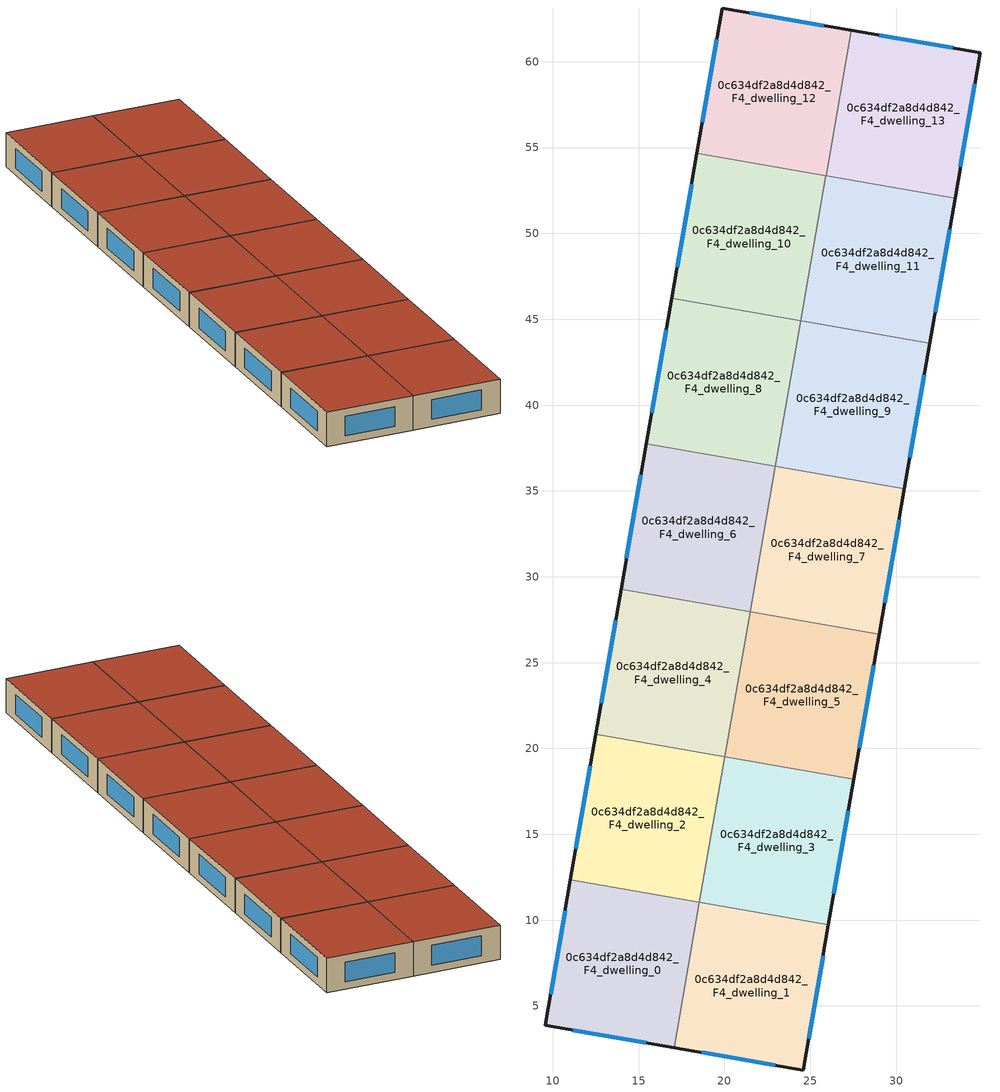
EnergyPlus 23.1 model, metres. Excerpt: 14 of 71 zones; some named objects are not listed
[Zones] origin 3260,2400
0c634df2a8d4d842_F4_dwelling_0
 floor to 0c634df2a8d4d842_F3_dwelling_0 (EU_floor_Construction): 18.54,11.04 17.06,2.57 9.55,3.88 11.03,12.35 z12
 wall outside (EU_wall_Construction): 11.03,12.35 9.55,3.88 17.06,2.57 z12:15
 wall to 0c634df2a8d4d842_F4_dwelling_1 (EU_wall_Construction): 17.06,2.57 18.54,11.04 z12:15
 wall to 0c634df2a8d4d842_F4_dwelling_2 (EU_wall_Construction): 18.54,11.04 11.03,12.35 z12:15
 window (EU_Window_Construction): 11.16,3.6 15.45,2.85 / 10.71,10.53 9.87,5.69 z12.64:14.36
 roof outside (EU_roof_Construction): 17.06,2.57 18.54,11.04 11.03,12.35 9.55,3.88 z15
0c634df2a8d4d842_F4_dwelling_1
 floor to 0c634df2a8d4d842_F3_dwelling_1 (EU_floor_Construction): 26.06,9.73 24.58,1.27 17.06,2.57 18.54,11.04 z12
 wall outside (EU_wall_Construction): 17.06,2.57 24.58,1.27 26.06,9.73 z12:15
 wall to 0c634df2a8d4d842_F4_dwelling_3 (EU_wall_Construction): 26.06,9.73 18.54,11.04 z12:15
 window (EU_Window_Construction): 18.67,2.3 22.97,1.55 / 24.9,3.08 25.74,7.92 z12.64:14.36
 roof outside (EU_roof_Construction): 24.58,1.27 26.06,9.73 18.54,11.04 17.06,2.57 z15
0c634df2a8d4d842_F4_dwelling_10
 floor to 0c634df2a8d4d842_F3_dwelling_10 (EU_floor_Construction): 25.91,53.37 24.44,44.9 16.92,46.21 18.4,54.67 z12
 wall outside (EU_wall_Construction): 18.4,54.67 16.92,46.21 z12:15
 wall to 0c634df2a8d4d842_F4_dwelling_11 (EU_wall_Construction): 24.44,44.9 25.91,53.37 z12:15
 wall to 0c634df2a8d4d842_F4_dwelling_8 (EU_wall_Construction): 16.92,46.21 24.44,44.9 z12:15
 wall to 0c634df2a8d4d842_F4_dwelling_12 (EU_wall_Construction): 25.91,53.37 18.4,54.67 z12:15
 window (EU_Window_Construction): 18.08,52.86 17.24,48.02 z12.64:14.36
 roof outside (EU_roof_Construction): 24.44,44.9 25.91,53.37 18.4,54.67 16.92,46.21 z15
0c634df2a8d4d842_F4_dwelling_11
 floor to 0c634df2a8d4d842_F3_dwelling_11 (EU_floor_Construction): 33.43,52.06 31.96,43.59 24.44,44.9 25.91,53.37 z12
 wall outside (EU_wall_Construction): 31.96,43.59 33.43,52.06 z12:15
 wall to 0c634df2a8d4d842_F4_dwelling_9 (EU_wall_Construction): 24.44,44.9 31.96,43.59 z12:15
 wall to 0c634df2a8d4d842_F4_dwelling_13 (EU_wall_Construction): 33.43,52.06 25.92,53.37 z12:15
 window (EU_Window_Construction): 32.27,45.41 33.12,50.24 z12.64:14.36
 roof outside (EU_roof_Construction): 31.96,43.59 33.43,52.06 25.91,53.37 24.44,44.9 z15
0c634df2a8d4d842_F4_dwelling_12
 floor to 0c634df2a8d4d842_F3_dwelling_12 (EU_floor_Construction): 27.39,61.83 25.92,53.37 18.4,54.67 19.87,63.13 z12
 wall outside (EU_wall_Construction): 27.39,61.83 19.87,63.13 18.4,54.67 z12:15
 wall to 0c634df2a8d4d842_F4_dwelling_13 (EU_wall_Construction): 25.92,53.37 27.39,61.83 z12:15
 window (EU_Window_Construction): 25.78,62.11 21.48,62.85 / 19.55,61.32 18.71,56.49 z12.64:14.36
 roof outside (EU_roof_Construction): 25.92,53.37 27.39,61.83 19.87,63.13 18.4,54.67 z15
0c634df2a8d4d842_F4_dwelling_13
 floor to 0c634df2a8d4d842_F3_dwelling_13 (EU_floor_Construction): 34.91,60.53 33.43,52.06 25.92,53.37 27.39,61.83 z12
 wall outside (EU_wall_Construction): 33.43,52.06 34.91,60.53 27.39,61.83 z12:15
 window (EU_Window_Construction): 33.3,60.81 29,61.55 / 33.75,53.87 34.59,58.71 z12.64:14.36
 roof outside (EU_roof_Construction): 33.43,52.06 34.91,60.53 27.39,61.83 25.92,53.37 z15
0c634df2a8d4d842_F4_dwelling_2
 floor to 0c634df2a8d4d842_F3_dwelling_2 (EU_floor_Construction): 20.02,19.51 18.54,11.04 11.03,12.35 12.5,20.82 z12
 wall outside (EU_wall_Construction): 12.5,20.82 11.03,12.35 z12:15
 wall to 0c634df2a8d4d842_F4_dwelling_4 (EU_wall_Construction): 20.02,19.51 12.5,20.82 z12:15
 wall to 0c634df2a8d4d842_F4_dwelling_3 (EU_wall_Construction): 18.54,11.04 20.02,19.51 z12:15
 window (EU_Window_Construction): 12.19,19 11.34,14.16 z12.64:14.36
 roof outside (EU_roof_Construction): 18.54,11.04 20.02,19.51 12.5,20.82 11.03,12.35 z15
0c634df2a8d4d842_F4_dwelling_3
 floor to 0c634df2a8d4d842_F3_dwelling_3 (EU_floor_Construction): 27.53,18.2 26.06,9.73 18.54,11.04 20.02,19.51 z12
 wall outside (EU_wall_Construction): 26.06,9.73 27.53,18.2 z12:15
 wall to 0c634df2a8d4d842_F4_dwelling_5 (EU_wall_Construction): 27.53,18.2 20.02,19.51 z12:15
 window (EU_Window_Construction): 26.37,11.55 27.22,16.39 z12.64:14.36
 roof outside (EU_roof_Construction): 26.06,9.73 27.53,18.2 20.02,19.51 18.54,11.04 z15
0c634df2a8d4d842_F4_dwelling_4
 floor to 0c634df2a8d4d842_F3_dwelling_4 (EU_floor_Construction): 21.49,27.97 20.02,19.51 12.5,20.82 13.97,29.28 z12
 wall outside (EU_wall_Construction): 13.97,29.28 12.5,20.82 z12:15
 wall to 0c634df2a8d4d842_F4_dwelling_6 (EU_wall_Construction): 21.49,27.97 13.97,29.28 z12:15
 wall to 0c634df2a8d4d842_F4_dwelling_5 (EU_wall_Construction): 20.02,19.51 21.49,27.97 z12:15
 window (EU_Window_Construction): 13.66,27.47 12.82,22.63 z12.64:14.36
 roof outside (EU_roof_Construction): 20.02,19.51 21.49,27.97 13.97,29.28 12.5,20.82 z15
0c634df2a8d4d842_F4_dwelling_5
 floor to 0c634df2a8d4d842_F3_dwelling_5 (EU_floor_Construction): 29.01,26.66 27.53,18.2 20.02,19.51 21.49,27.97 z12
 wall outside (EU_wall_Construction): 27.53,18.2 29.01,26.66 z12:15
 wall to 0c634df2a8d4d842_F4_dwelling_7 (EU_wall_Construction): 29.01,26.66 21.49,27.97 z12:15
 window (EU_Window_Construction): 27.85,20.01 28.69,24.85 z12.64:14.36
 roof outside (EU_roof_Construction): 27.53,18.2 29.01,26.66 21.49,27.97 20.02,19.51 z15
0c634df2a8d4d842_F4_dwelling_6
 floor to 0c634df2a8d4d842_F3_dwelling_6 (EU_floor_Construction): 22.97,36.44 21.49,27.97 13.97,29.28 15.45,37.75 z12
 wall outside (EU_wall_Construction): 15.45,37.75 13.97,29.28 z12:15
 wall to 0c634df2a8d4d842_F4_dwelling_7 (EU_wall_Construction): 21.49,27.97 22.97,36.44 z12:15
 wall to 0c634df2a8d4d842_F4_dwelling_8 (EU_wall_Construction): 22.97,36.44 15.45,37.75 z12:15
 window (EU_Window_Construction): 15.13,35.93 14.29,31.09 z12.64:14.36
 roof outside (EU_roof_Construction): 21.49,27.97 22.97,36.44 15.45,37.75 13.97,29.28 z15
0c634df2a8d4d842_F4_dwelling_7
 floor to 0c634df2a8d4d842_F3_dwelling_7 (EU_floor_Construction): 30.48,35.13 29.01,26.66 21.49,27.97 22.97,36.44 z12
 wall outside (EU_wall_Construction): 29.01,26.66 30.48,35.13 z12:15
 wall to 0c634df2a8d4d842_F4_dwelling_9 (EU_wall_Construction): 30.48,35.13 22.97,36.44 z12:15
 window (EU_Window_Construction): 29.32,28.48 30.17,33.32 z12.64:14.36
 roof outside (EU_roof_Construction): 29.01,26.66 30.48,35.13 22.97,36.44 21.49,27.97 z15
0c634df2a8d4d842_F4_dwelling_8
 floor to 0c634df2a8d4d842_F3_dwelling_8 (EU_floor_Construction): 24.44,44.9 22.97,36.44 15.45,37.75 16.92,46.21 z12
 wall outside (EU_wall_Construction): 16.92,46.21 15.45,37.75 z12:15
 wall to 0c634df2a8d4d842_F4_dwelling_9 (EU_wall_Construction): 22.97,36.44 24.44,44.9 z12:15
 window (EU_Window_Construction): 16.61,44.4 15.76,39.56 z12.64:14.36
 roof outside (EU_roof_Construction): 22.97,36.44 24.44,44.9 16.92,46.21 15.45,37.75 z15
0c634df2a8d4d842_F4_dwelling_9
 floor to 0c634df2a8d4d842_F3_dwelling_9 (EU_floor_Construction): 31.96,43.59 30.48,35.13 22.97,36.44 24.44,44.9 z12
 wall outside (EU_wall_Construction): 30.48,35.13 31.96,43.59 z12:15
 window (EU_Window_Construction): 30.8,36.94 31.64,41.78 z12.64:14.36
 roof outside (EU_roof_Construction): 30.48,35.13 31.96,43.59 24.44,44.9 22.97,36.44 z15
[Building]
EU S2 Campaign: North Axis=0; Terrain=City; Solar Distribution=FullExterior
[Site:Location]
Yerevan-Zvartnots.Intl.AP: Latitude=40.15; Longitude=44.383; Time Zone=4; Elevation=854
[SizingPeriod:WeatherFileDays]
AnnualSizingPeriod: Begin Month=1; Begin Day of Month=1; End Month=12; End Day of Month=31; Day of Week for Start Day=Monday; Use Weather File Daylight Saving Period=No; Use Weather File Rain and Snow Indicators=No
[MATERIAL]
EU_InternalMass_Material: Roughness=MediumRough; Thickness=0.1; Conductivity=1; Density=1800; Specific Heat=900; Thermal Absorptance=0.9; Solar Absorptance=0.7; Visible Absorptance=0.7
[MATERIAL:NOMASS] Roughness=MediumRough; Thermal Absorptance=0.9; Solar Absorptance=0.7; Visible Absorptance=0.7
Name | Thermal Resistance
EU_wall_NoMass | 1.05043
EU_roof_NoMass | 1.45357
EU_floor_NoMass | 0.478065
[WINDOWMATERIAL:SIMPLEGLAZINGSYSTEM]
EU_Window_SimpleGlazing: UFactor=2.5566; Solar Heat Gain Coefficient=0.75; Visible Transmittance=0.75
[CONSTRUCTION]
EU_wall_Construction: EU_wall_NoMass
EU_roof_Construction: EU_roof_NoMass
EU_floor_Construction: EU_floor_NoMass
EU_Window_Construction: EU_Window_SimpleGlazing
EU_InternalMass_Construction: EU_InternalMass_Material
[ZONE] Type=1; Multiplier=1; Ceiling Height=autocalculate; Floor Area=autocalculate; Part of Total Floor Area=Yes
Name | Volume
0c634df2a8d4d842_F4_dwelling_0 | 196.663
0c634df2a8d4d842_F4_dwelling_1 | 196.648
0c634df2a8d4d842_F4_dwelling_10 | 196.634
0c634df2a8d4d842_F4_dwelling_11 | 196.674
0c634df2a8d4d842_F4_dwelling_12 | 196.656
0c634df2a8d4d842_F4_dwelling_13; 0c634df2a8d4d842_F4_dwelling_8 | 196.635
0c634df2a8d4d842_F4_dwelling_2 | 196.677
0c634df2a8d4d842_F4_dwelling_3 | 196.662
0c634df2a8d4d842_F4_dwelling_4 | 196.655
0c634df2a8d4d842_F4_dwelling_5; 0c634df2a8d4d842_F4_dwelling_9 | 196.66
0c634df2a8d4d842_F4_dwelling_6 | 196.666
0c634df2a8d4d842_F4_dwelling_7 | 196.672
[INTERNALMASS] Construction=EU_InternalMass_Construction
Name | Zone or ZoneList | Surface Area
0c634df2a8d4d842_F4_dwelling_0_EU_InternalMass | 0c634df2a8d4d842_F4_dwelling_0 | 65.5546
0c634df2a8d4d842_F4_dwelling_1_EU_InternalMass | 0c634df2a8d4d842_F4_dwelling_1 | 65.5473
0c634df2a8d4d842_F4_dwelling_2_EU_InternalMass | 0c634df2a8d4d842_F4_dwelling_2 | 65.5586
0c634df2a8d4d842_F4_dwelling_3_EU_InternalMass | 0c634df2a8d4d842_F4_dwelling_3 | 65.5564
0c634df2a8d4d842_F4_dwelling_4_EU_InternalMass | 0c634df2a8d4d842_F4_dwelling_4 | 65.5551
0c634df2a8d4d842_F4_dwelling_5_EU_InternalMass | 0c634df2a8d4d842_F4_dwelling_5 | 65.5486
0c634df2a8d4d842_F4_dwelling_6_EU_InternalMass | 0c634df2a8d4d842_F4_dwelling_6 | 65.5554
0c634df2a8d4d842_F4_dwelling_7_EU_InternalMass | 0c634df2a8d4d842_F4_dwelling_7 | 65.5548
0c634df2a8d4d842_F4_dwelling_8_EU_InternalMass | 0c634df2a8d4d842_F4_dwelling_8 | 65.5477
0c634df2a8d4d842_F4_dwelling_9_EU_InternalMass | 0c634df2a8d4d842_F4_dwelling_9 | 65.5485
0c634df2a8d4d842_F4_dwelling_10_EU_InternalMass | 0c634df2a8d4d842_F4_dwelling_10 | 65.5485
0c634df2a8d4d842_F4_dwelling_11_EU_InternalMass | 0c634df2a8d4d842_F4_dwelling_11 | 65.5547
0c634df2a8d4d842_F4_dwelling_12_EU_InternalMass | 0c634df2a8d4d842_F4_dwelling_12 | 65.5542
0c634df2a8d4d842_F4_dwelling_13_EU_InternalMass | 0c634df2a8d4d842_F4_dwelling_13 | 65.543
[OTHEREQUIPMENT] Fuel Type=Electricity; Design Level Calculation Method=Watts/Area; Power per Zone Floor Area=1; Fraction Latent=0; Fraction Radiant=0; Fraction Lost=0; Carbon Dioxide Generation Rate=0; EndUse Subcategory=EU_Step8_InternalGains
Name | Zone or ZoneList or Space or SpaceList | Schedule
EU_Step8_InternalGain_0c634df2a8d4d842_F4_dwelling_0_f000 | 0c634df2a8d4d842_F4_dwelling_0 | EU_Step8_GainSchedule_0c634df2a8d4d842_F4_dwelling_0_f000
EU_Step8_InternalGain_0c634df2a8d4d842_F4_dwelling_1_f000 | 0c634df2a8d4d842_F4_dwelling_1 | EU_Step8_GainSchedule_0c634df2a8d4d842_F4_dwelling_1_f000
EU_Step8_InternalGain_0c634df2a8d4d842_F4_dwelling_2_f000 | 0c634df2a8d4d842_F4_dwelling_2 | EU_Step8_GainSchedule_0c634df2a8d4d842_F4_dwelling_2_f000
EU_Step8_InternalGain_0c634df2a8d4d842_F4_dwelling_3_f000 | 0c634df2a8d4d842_F4_dwelling_3 | EU_Step8_GainSchedule_0c634df2a8d4d842_F4_dwelling_3_f000
EU_Step8_InternalGain_0c634df2a8d4d842_F4_dwelling_4_f000 | 0c634df2a8d4d842_F4_dwelling_4 | EU_Step8_GainSchedule_0c634df2a8d4d842_F4_dwelling_4_f000
EU_Step8_InternalGain_0c634df2a8d4d842_F4_dwelling_5_f000 | 0c634df2a8d4d842_F4_dwelling_5 | EU_Step8_GainSchedule_0c634df2a8d4d842_F4_dwelling_5_f000
EU_Step8_InternalGain_0c634df2a8d4d842_F4_dwelling_6_f000 | 0c634df2a8d4d842_F4_dwelling_6 | EU_Step8_GainSchedule_0c634df2a8d4d842_F4_dwelling_6_f000
EU_Step8_InternalGain_0c634df2a8d4d842_F4_dwelling_7_f000 | 0c634df2a8d4d842_F4_dwelling_7 | EU_Step8_GainSchedule_0c634df2a8d4d842_F4_dwelling_7_f000
EU_Step8_InternalGain_0c634df2a8d4d842_F4_dwelling_8_f000 | 0c634df2a8d4d842_F4_dwelling_8 | EU_Step8_GainSchedule_0c634df2a8d4d842_F4_dwelling_8_f000
EU_Step8_InternalGain_0c634df2a8d4d842_F4_dwelling_9_f000 | 0c634df2a8d4d842_F4_dwelling_9 | EU_Step8_GainSchedule_0c634df2a8d4d842_F4_dwelling_9_f000
EU_Step8_InternalGain_0c634df2a8d4d842_F4_dwelling_10_f000 | 0c634df2a8d4d842_F4_dwelling_10 | EU_Step8_GainSchedule_0c634df2a8d4d842_F4_dwelling_10_f000
EU_Step8_InternalGain_0c634df2a8d4d842_F4_dwelling_11_f000 | 0c634df2a8d4d842_F4_dwelling_11 | EU_Step8_GainSchedule_0c634df2a8d4d842_F4_dwelling_11_f000
EU_Step8_InternalGain_0c634df2a8d4d842_F4_dwelling_12_f000 | 0c634df2a8d4d842_F4_dwelling_12 | EU_Step8_GainSchedule_0c634df2a8d4d842_F4_dwelling_12_f000
EU_Step8_InternalGain_0c634df2a8d4d842_F4_dwelling_13_f000 | 0c634df2a8d4d842_F4_dwelling_13 | EU_Step8_GainSchedule_0c634df2a8d4d842_F4_dwelling_13_f000
[ZONEVENTILATION:DESIGNFLOWRATE] Schedule=EU_AlwaysOn; Design Flow Rate Calculation Method=AirChanges/Hour; Air Changes per Hour=0.557805; Ventilation Type=Natural; Fan Pressure Rise=0; Fan Total Efficiency=1; Constant Term Coefficient=1; Temperature Term Coefficient=0; Velocity Term Coefficient=0; Velocity Squared Term Coefficient=0; Minimum Indoor Temperature=-100; Maximum Indoor Temperature=100; Delta Temperature=-100; Minimum Outdoor Temperature=-100; Maximum Outdoor Temperature=100; Maximum Wind Speed=40
Name | Zone or ZoneList or Space or SpaceList
EU_ConstantAir_0c634df2a8d4d842_F4_dwelling_0 | 0c634df2a8d4d842_F4_dwelling_0
EU_ConstantAir_0c634df2a8d4d842_F4_dwelling_1 | 0c634df2a8d4d842_F4_dwelling_1
EU_ConstantAir_0c634df2a8d4d842_F4_dwelling_2 | 0c634df2a8d4d842_F4_dwelling_2
EU_ConstantAir_0c634df2a8d4d842_F4_dwelling_3 | 0c634df2a8d4d842_F4_dwelling_3
EU_ConstantAir_0c634df2a8d4d842_F4_dwelling_4 | 0c634df2a8d4d842_F4_dwelling_4
EU_ConstantAir_0c634df2a8d4d842_F4_dwelling_5 | 0c634df2a8d4d842_F4_dwelling_5
EU_ConstantAir_0c634df2a8d4d842_F4_dwelling_6 | 0c634df2a8d4d842_F4_dwelling_6
EU_ConstantAir_0c634df2a8d4d842_F4_dwelling_7 | 0c634df2a8d4d842_F4_dwelling_7
EU_ConstantAir_0c634df2a8d4d842_F4_dwelling_8 | 0c634df2a8d4d842_F4_dwelling_8
EU_ConstantAir_0c634df2a8d4d842_F4_dwelling_9 | 0c634df2a8d4d842_F4_dwelling_9
EU_ConstantAir_0c634df2a8d4d842_F4_dwelling_10 | 0c634df2a8d4d842_F4_dwelling_10
EU_ConstantAir_0c634df2a8d4d842_F4_dwelling_11 | 0c634df2a8d4d842_F4_dwelling_11
EU_ConstantAir_0c634df2a8d4d842_F4_dwelling_12 | 0c634df2a8d4d842_F4_dwelling_12
EU_ConstantAir_0c634df2a8d4d842_F4_dwelling_13 | 0c634df2a8d4d842_F4_dwelling_13
[HVACTEMPLATE:ZONE:IDEALLOADSAIRSYSTEM] System Availability Schedule=EU_AlwaysOn; Maximum Heating Supply Air Temperature=50; Minimum Cooling Supply Air Temperature=13; Maximum Heating Supply Air Humidity Ratio=0.0156; Minimum Cooling Supply Air Humidity Ratio=0.0077; Heating Limit=NoLimit; Cooling Limit=NoLimit; Heating Availability Schedule=EU_AlwaysOn; Cooling Availability Schedule=EU_CoolingOff; Dehumidification Control Type=ConstantSensibleHeatRatio; Cooling Sensible Heat Ratio=0.7; Dehumidification Setpoint=60; Humidification Control Type=None; Humidification Setpoint=30; Outdoor Air Method=None; Outdoor Air Flow Rate per Person=0.00944; Outdoor Air Flow Rate per Zone Floor Area=0; Outdoor Air Flow Rate per Zone=0; Demand Controlled Ventilation Type=None; Outdoor Air Economizer Type=NoEconomizer; Heat Recovery Type=None; Sensible Heat Recovery Effectiveness=0.7; Latent Heat Recovery Effectiveness=0.65
Name | Template Thermostat
0c634df2a8d4d842_F4_dwelling_0 | EU_HeatOnly_0c634df2a8d4d842_F4_dwelling_0
0c634df2a8d4d842_F4_dwelling_1 | EU_HeatOnly_0c634df2a8d4d842_F4_dwelling_1
0c634df2a8d4d842_F4_dwelling_2 | EU_HeatOnly_0c634df2a8d4d842_F4_dwelling_2
0c634df2a8d4d842_F4_dwelling_3 | EU_HeatOnly_0c634df2a8d4d842_F4_dwelling_3
0c634df2a8d4d842_F4_dwelling_4 | EU_HeatOnly_0c634df2a8d4d842_F4_dwelling_4
0c634df2a8d4d842_F4_dwelling_5 | EU_HeatOnly_0c634df2a8d4d842_F4_dwelling_5
0c634df2a8d4d842_F4_dwelling_6 | EU_HeatOnly_0c634df2a8d4d842_F4_dwelling_6
0c634df2a8d4d842_F4_dwelling_7 | EU_HeatOnly_0c634df2a8d4d842_F4_dwelling_7
0c634df2a8d4d842_F4_dwelling_8 | EU_HeatOnly_0c634df2a8d4d842_F4_dwelling_8
0c634df2a8d4d842_F4_dwelling_9 | EU_HeatOnly_0c634df2a8d4d842_F4_dwelling_9
0c634df2a8d4d842_F4_dwelling_10 | EU_HeatOnly_0c634df2a8d4d842_F4_dwelling_10
0c634df2a8d4d842_F4_dwelling_11 | EU_HeatOnly_0c634df2a8d4d842_F4_dwelling_11
0c634df2a8d4d842_F4_dwelling_12 | EU_HeatOnly_0c634df2a8d4d842_F4_dwelling_12
0c634df2a8d4d842_F4_dwelling_13 | EU_HeatOnly_0c634df2a8d4d842_F4_dwelling_13
[SIZING:ZONE] Zone Cooling Design Supply Air Temperature Input Method=SupplyAirTemperature; Zone Cooling Design Supply Air Temperature=13; Zone Heating Design Supply Air Temperature Input Method=SupplyAirTemperature; Zone Heating Design Supply Air Temperature=50; Zone Cooling Design Supply Air Humidity Ratio=0.008; Zone Heating Design Supply Air Humidity Ratio=0.008; Cooling Design Air Flow Method=DesignDay; Cooling Design Air Flow Rate=0; Cooling Minimum Air Flow per Zone Floor Area=0.000762; Cooling Minimum Air Flow=0; Cooling Minimum Air Flow Fraction=0.2; Heating Design Air Flow Method=DesignDay; Heating Design Air Flow Rate=0; Heating Maximum Air Flow per Zone Floor Area=0.002032; Heating Maximum Air Flow=0.141576; Heating Maximum Air Flow Fraction=0.3; Account for Dedicated Outdoor Air System=No; Dedicated Outdoor Air System Control Strategy=NeutralSupplyAir; Dedicated Outdoor Air Low Setpoint Temperature for Design=autosize; Dedicated Outdoor Air High Setpoint Temperature for Design=autosize; Zone Load Sizing Method=Sensible Load Only No Latent Load; Zone Latent Cooling Design Supply Air Humidity Ratio Input Method=HumidityRatioDifference; Zone Cooling Design Supply Air Humidity Ratio Difference=0.005; Zone Latent Heating Design Supply Air Humidity Ratio Input Method=HumidityRatioDifference; Zone Humidification Design Supply Air Humidity Ratio Difference=0.005
0c634df2a8d4d842_F4_dwelling_0; 0c634df2a8d4d842_F4_dwelling_1; 0c634df2a8d4d842_F4_dwelling_2; 0c634df2a8d4d842_F4_dwelling_3; 0c634df2a8d4d842_F4_dwelling_4; 0c634df2a8d4d842_F4_dwelling_5; 0c634df2a8d4d842_F4_dwelling_6; 0c634df2a8d4d842_F4_dwelling_7; 0c634df2a8d4d842_F4_dwelling_8; 0c634df2a8d4d842_F4_dwelling_9; 0c634df2a8d4d842_F4_dwelling_10; 0c634df2a8d4d842_F4_dwelling_11; 0c634df2a8d4d842_F4_dwelling_12; 0c634df2a8d4d842_F4_dwelling_13
[SCHEDULE:CONSTANT]
Name | Hourly Value
EU_AlwaysOn | 1
EU_CoolingOff | 0
[SCHEDULE:FILE] Column Number=1; Rows to Skip at Top=0; Number of Hours of Data=8760; Column Separator=Comma; Interpolate to Timestep=No; Minutes per Item=60; Adjust Schedule for Daylight Savings=Yes
Name | File
EU_Step8_GainSchedule_0c634df2a8d4d842_F4_dwelling_0_f000 | ../../schedules/0c634df2a8d4d842/0c634df2a8d4d842_F4_dwelling_0_f000_gain.csv
EU_Step8_GainSchedule_0c634df2a8d4d842_F4_dwelling_1_f000 | ../../schedules/0c634df2a8d4d842/0c634df2a8d4d842_F4_dwelling_1_f000_gain.csv
EU_Step8_GainSchedule_0c634df2a8d4d842_F4_dwelling_2_f000 | ../../schedules/0c634df2a8d4d842/0c634df2a8d4d842_F4_dwelling_2_f000_gain.csv
EU_Step8_GainSchedule_0c634df2a8d4d842_F4_dwelling_3_f000 | ../../schedules/0c634df2a8d4d842/0c634df2a8d4d842_F4_dwelling_3_f000_gain.csv
EU_Step8_GainSchedule_0c634df2a8d4d842_F4_dwelling_4_f000 | ../../schedules/0c634df2a8d4d842/0c634df2a8d4d842_F4_dwelling_4_f000_gain.csv
EU_Step8_GainSchedule_0c634df2a8d4d842_F4_dwelling_5_f000 | ../../schedules/0c634df2a8d4d842/0c634df2a8d4d842_F4_dwelling_5_f000_gain.csv
EU_Step8_GainSchedule_0c634df2a8d4d842_F4_dwelling_6_f000 | ../../schedules/0c634df2a8d4d842/0c634df2a8d4d842_F4_dwelling_6_f000_gain.csv
EU_Step8_GainSchedule_0c634df2a8d4d842_F4_dwelling_7_f000 | ../../schedules/0c634df2a8d4d842/0c634df2a8d4d842_F4_dwelling_7_f000_gain.csv
EU_Step8_GainSchedule_0c634df2a8d4d842_F4_dwelling_8_f000 | ../../schedules/0c634df2a8d4d842/0c634df2a8d4d842_F4_dwelling_8_f000_gain.csv
EU_Step8_GainSchedule_0c634df2a8d4d842_F4_dwelling_9_f000 | ../../schedules/0c634df2a8d4d842/0c634df2a8d4d842_F4_dwelling_9_f000_gain.csv
EU_Step8_GainSchedule_0c634df2a8d4d842_F4_dwelling_10_f000 | ../../schedules/0c634df2a8d4d842/0c634df2a8d4d842_F4_dwelling_10_f000_gain.csv
EU_Step8_GainSchedule_0c634df2a8d4d842_F4_dwelling_11_f000 | ../../schedules/0c634df2a8d4d842/0c634df2a8d4d842_F4_dwelling_11_f000_gain.csv
EU_Step8_GainSchedule_0c634df2a8d4d842_F4_dwelling_12_f000 | ../../schedules/0c634df2a8d4d842/0c634df2a8d4d842_F4_dwelling_12_f000_gain.csv
EU_Step8_GainSchedule_0c634df2a8d4d842_F4_dwelling_13_f000 | ../../schedules/0c634df2a8d4d842/0c634df2a8d4d842_F4_dwelling_13_f000_gain.csv
